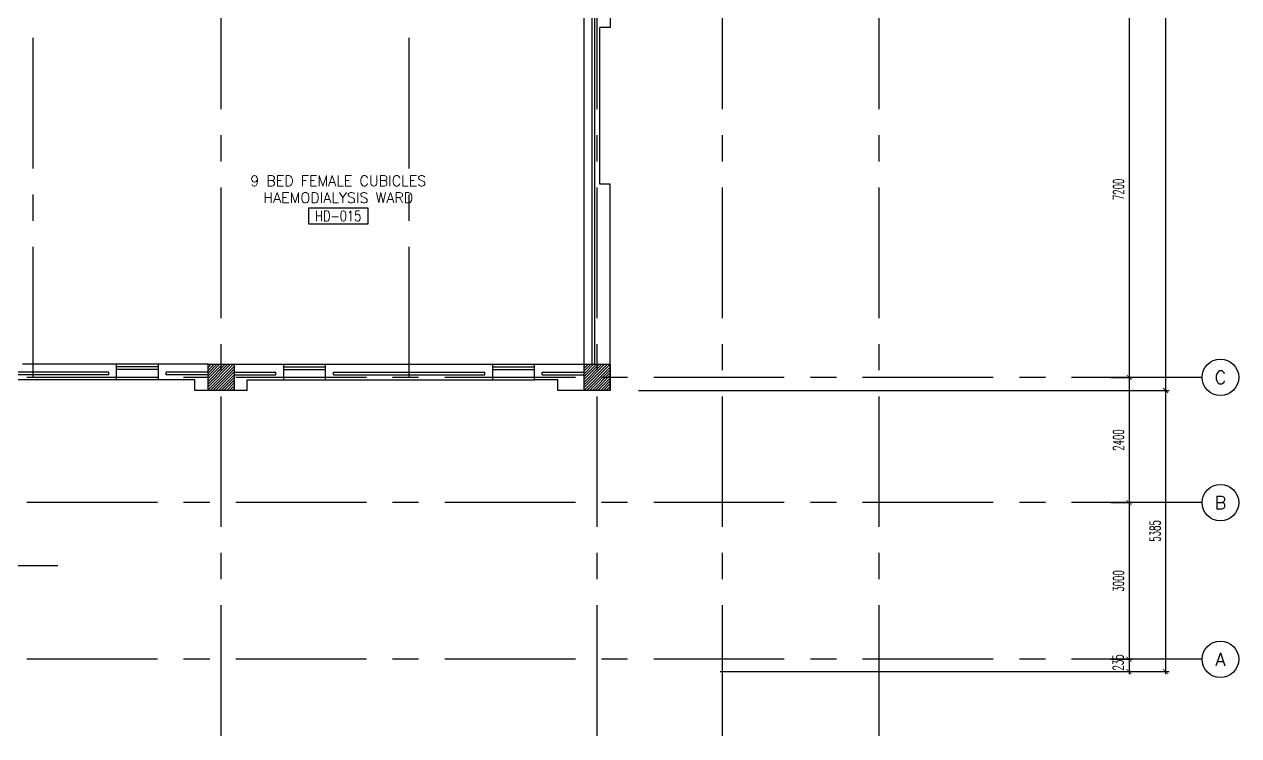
# Model space of a CAD drawing. Extents: x 417866.9 to 417960.2, y 43448 to 43538.2.
# Drawn here: x 417936.97 to 417960.22, y 43460.01 to 43473.64 of the extents above; entities that cross this region are included whole.
import ezdxf
from ezdxf.enums import TextEntityAlignment as Align

# ---------------------------------------------------------------- set-up
doc = ezdxf.new("R2010")
doc.units = 0
doc.header["$MEASUREMENT"] = 0
doc.header["$PDMODE"] = 3
doc.header["$PDSIZE"] = 0.1
doc.linetypes.add('CENTERX2', pattern=[4, 2.5, -0.5, 0.5, -0.5])
doc.layers.get('0').update_dxf_attribs({"linetype": 'CONTINUOUS'})
doc.layers.get('DEFPOINTS').update_dxf_attribs({"linetype": 'CONTINUOUS'})
for name, color, linetype in [('AX-CR', 2, 'CONTINUOUS'), ('AX-DIM', 4, 'CONTINUOUS'), ('AX-TXT', 6, 'CONTINUOUS'), ('AXES', 11, 'CENTERX2'), ('COL', 2, 'CONTINUOUS'), ('HAT', 8, 'CONTINUOUS'), ('INSUL', 7, 'CONTINUOUS'), ('RM-BOX', 2, 'CONTINUOUS'), ('RM-NAME', 2, 'CONTINUOUS'), ('RM-NO', 2, 'CONTINUOUS'), ('TXT', 2, 'CONTINUOUS'), ('WALL', 3, 'CONTINUOUS'), ('WIN', 5, 'CONTINUOUS')]:
    doc.layers.add(name, color=color, linetype=linetype)
doc.styles.add('ROMANS', font='ROMANS.shx', dxfattribs={"width": 0.6})
doc.dimstyles.new('STANDARD in', dxfattribs={"dimtxt": 0.2, "dimasz": 0.1, "dimexe": 0.07, "dimexo": 0.05, "dimgap": 0.1, "dimtad": 1, "dimdec": 0, "dimlfac": 1000, "dimzin": 0, "dimdsep": 46, "dimtxsty": 'ROMANS', "dimblk": 'ARCHTICK', "dimcen": 0.05, "dimdle": 0.05, "dimclrd": 4, "dimclre": 4, "dimclrt": 2, "dimadec": 0, "dimazin": 0, "dimtfac": 1, "dimtdec": 0, "dimtmove": 2, "dimatfit": 3, "dimfxl": 0, "dimtolj": 1, "dimtzin": 0, "dimarcsym": 0})

# ---------------------------------------------------------------- blocks, each defined once
blk = doc.blocks.new('_ARCHTICK')
at = {"color": 0, "linetype": 'ByBlock', "const_width": 0.15}
blk.add_lwpolyline([(-0.5, -0.5), (0.5, 0.5)], dxfattribs=at)
blk = doc.blocks.new('*D566')
at = {"layer": 'AX-DIM', "color": 4, "lineweight": -2}
for p, q in [((417958.819, 43525.994), (417958.819, 43466.574)), ((417948.236, 43525.944), (417958.889, 43525.944)), ((417948.726, 43466.624), (417958.889, 43466.624))]:
    blk.add_line(p, q, dxfattribs=at)
at = {"layer": 'DEFPOINTS', "color": 0}
for p in [(417948.186, 43525.944), (417948.676, 43466.624), (417958.819, 43466.624)]:
    blk.add_point(p, dxfattribs=at)
at = {"layer": 'AX-DIM', "color": 4, "lineweight": -2, "xscale": 0.1, "yscale": 0.1, "zscale": 0.1}
for p, rotation in [((417958.819, 43525.944), 90), ((417958.819, 43466.624), 270)]:
    blk.add_blockref('_ARCHTICK', p, dxfattribs=dict(at, rotation=rotation))
at = {"layer": 'AX-DIM', "color": 2, "insert": (417958.619, 43496.284), "char_height": 0.2, "attachment_point": 5, "rotation": 90, "style": 'ROMANS'}
blk.add_mtext('\\A1;59320', dxfattribs=at)
blk = doc.blocks.new('*D568')
at = {"layer": 'AX-DIM', "color": 4, "lineweight": -2}
for p, q in [((417958.819, 43466.674), (417958.819, 43461.189)), ((417958.169, 43466.624), (417958.889, 43466.624)), ((417950.294, 43461.239), (417958.889, 43461.239))]:
    blk.add_line(p, q, dxfattribs=at)
at = {"layer": 'DEFPOINTS', "color": 0}
for p in [(417958.119, 43466.624), (417950.244, 43461.239), (417958.819, 43461.239)]:
    blk.add_point(p, dxfattribs=at)
at = {"layer": 'AX-DIM', "color": 4, "lineweight": -2, "xscale": 0.1, "yscale": 0.1, "zscale": 0.1}
for p, rotation in [((417958.819, 43466.624), 90), ((417958.819, 43461.239), 270)]:
    blk.add_blockref('_ARCHTICK', p, dxfattribs=dict(at, rotation=rotation))
at = {"layer": 'AX-DIM', "color": 2, "insert": (417958.619, 43463.932), "char_height": 0.2, "attachment_point": 5, "rotation": 90, "style": 'ROMANS'}
blk.add_mtext('\\A1;5385', dxfattribs=at)
blk = doc.blocks.new('*D569')
at = {"layer": 'AX-DIM', "color": 4, "lineweight": -2}
for p, q in [((417958.119, 43474.124), (417958.119, 43466.824)), ((417957.769, 43474.074), (417958.189, 43474.074)), ((417957.769, 43466.874), (417958.189, 43466.874))]:
    blk.add_line(p, q, dxfattribs=at)
at = {"layer": 'DEFPOINTS', "color": 0}
for p in [(417957.719, 43474.074), (417957.719, 43466.874), (417958.119, 43466.874)]:
    blk.add_point(p, dxfattribs=at)
at = {"layer": 'AX-DIM', "color": 4, "lineweight": -2, "xscale": 0.1, "yscale": 0.1, "zscale": 0.1}
for p, rotation in [((417958.119, 43474.074), 90), ((417958.119, 43466.874), 270)]:
    blk.add_blockref('_ARCHTICK', p, dxfattribs=dict(at, rotation=rotation))
at = {"layer": 'AX-DIM', "color": 2, "insert": (417957.919, 43470.474), "char_height": 0.2, "attachment_point": 5, "rotation": 90, "style": 'ROMANS'}
blk.add_mtext('\\A1;7200', dxfattribs=at)
blk = doc.blocks.new('COL50')
at = {"layer": 'COL'}
blk.add_lwpolyline([(-250, 250), (-250, -250), (250, -250), (250, 250)], close=True, dxfattribs=at)
blk = doc.blocks.new('*X488')
at = {"color": 0}
for p, q in [((245929, 10674), (246415, 11161)), ((245929, 10727), (246362, 11161)), ((245929, 10780), (246309, 11161)), ((245929, 10833), (246256, 11161)), ((245929, 10886), (246203, 11161)), ((245929, 10939), (246150, 11161)), ((245929, 10992), (246097, 11161)), ((245929, 11045), (246044, 11161)), ((245929, 11098), (245991, 11161)), ((245929, 11151), (245938, 11161)), ((245968, 10661), (246429, 11121)), ((246021, 10661), (246429, 11068)), ((246075, 10661), (246429, 11015)), ((246128, 10661), (246429, 10962)), ((246181, 10661), (246429, 10909)), ((246234, 10661), (246429, 10856)), ((246287, 10661), (246429, 10803)), ((246340, 10661), (246429, 10750)), ((246393, 10661), (246429, 10697))]:
    blk.add_line(p, q, dxfattribs=at)
blk = doc.blocks.new('*X487')
at = {"color": 0}
for p, q in [((253128, 10661), (253628, 11161)), ((253129, 10715), (253575, 11161)), ((253129, 10768), (253522, 11161)), ((253129, 10821), (253469, 11161)), ((253129, 10874), (253416, 11161)), ((253129, 10927), (253363, 11161)), ((253129, 10980), (253310, 11161)), ((253129, 11033), (253257, 11161)), ((253129, 11086), (253204, 11161)), ((253129, 11139), (253151, 11161)), ((253181, 10661), (253629, 11109)), ((253234, 10661), (253629, 11056)), ((253287, 10661), (253629, 11003)), ((253340, 10661), (253629, 10950)), ((253393, 10661), (253629, 10896)), ((253446, 10661), (253629, 10843)), ((253499, 10661), (253629, 10790)), ((253552, 10661), (253629, 10737)), ((253605, 10661), (253629, 10684))]:
    blk.add_line(p, q, dxfattribs=at)
blk = doc.blocks.new('AXR')
at = {"layer": 'AX-CR'}
blk.add_circle((350, 0), 350, dxfattribs=at)
at = {"layer": 'AX-TXT', "style": 'ROMANS'}
blk.add_attdef('AX', text='', height=250, dxfattribs=at).set_placement((350, 0), align=Align.MIDDLE)
blk = doc.blocks.new('*D570')
at = {"layer": 'AX-DIM', "color": 4, "lineweight": -2}
for p, q in [((417958.119, 43466.924), (417958.119, 43464.424)), ((417957.769, 43466.874), (417958.189, 43466.874)), ((417957.769, 43464.474), (417958.189, 43464.474))]:
    blk.add_line(p, q, dxfattribs=at)
at = {"layer": 'DEFPOINTS', "color": 0}
for p in [(417957.719, 43466.874), (417957.719, 43464.474), (417958.119, 43464.474)]:
    blk.add_point(p, dxfattribs=at)
at = {"layer": 'AX-DIM', "color": 4, "lineweight": -2, "xscale": 0.1, "yscale": 0.1, "zscale": 0.1}
for p, rotation in [((417958.119, 43466.874), 90), ((417958.119, 43464.474), 270)]:
    blk.add_blockref('_ARCHTICK', p, dxfattribs=dict(at, rotation=rotation))
at = {"layer": 'AX-DIM', "color": 2, "insert": (417957.919, 43465.674), "char_height": 0.2, "attachment_point": 5, "rotation": 90, "style": 'ROMANS'}
blk.add_mtext('\\A1;2400', dxfattribs=at)
blk = doc.blocks.new('*D571')
at = {"layer": 'AX-DIM', "color": 4, "lineweight": -2}
for p, q in [((417957.769, 43464.474), (417958.189, 43464.474)), ((417958.119, 43464.524), (417958.119, 43461.424)), ((417957.769, 43461.474), (417958.189, 43461.474))]:
    blk.add_line(p, q, dxfattribs=at)
at = {"layer": 'DEFPOINTS', "color": 0}
for p in [(417957.719, 43464.474), (417957.719, 43461.474), (417958.119, 43461.474)]:
    blk.add_point(p, dxfattribs=at)
at = {"layer": 'AX-DIM', "color": 4, "lineweight": -2, "xscale": 0.1, "yscale": 0.1, "zscale": 0.1}
for p, rotation in [((417958.119, 43464.474), 90), ((417958.119, 43461.474), 270)]:
    blk.add_blockref('_ARCHTICK', p, dxfattribs=dict(at, rotation=rotation))
at = {"layer": 'AX-DIM', "color": 2, "insert": (417957.919, 43462.974), "char_height": 0.2, "attachment_point": 5, "rotation": 90, "style": 'ROMANS'}
blk.add_mtext('\\A1;3000', dxfattribs=at)
blk = doc.blocks.new('*D572')
at = {"layer": 'AX-DIM', "color": 4, "lineweight": -2}
for p, q in [((417957.769, 43461.474), (417958.189, 43461.474)), ((417958.119, 43461.524), (417958.119, 43461.189)), ((417957.769, 43461.239), (417958.189, 43461.239))]:
    blk.add_line(p, q, dxfattribs=at)
at = {"layer": 'DEFPOINTS', "color": 0}
for p in [(417957.719, 43461.474), (417957.719, 43461.239), (417958.119, 43461.239)]:
    blk.add_point(p, dxfattribs=at)
at = {"layer": 'AX-DIM', "color": 4, "lineweight": -2, "xscale": 0.1, "yscale": 0.1, "zscale": 0.1}
for p, rotation in [((417958.119, 43461.474), 90), ((417958.119, 43461.239), 270)]:
    blk.add_blockref('_ARCHTICK', p, dxfattribs=dict(at, rotation=rotation))
at = {"layer": 'AX-DIM', "color": 2, "insert": (417957.912, 43461.413), "char_height": 0.2, "attachment_point": 5, "rotation": 90, "style": 'ROMANS'}
blk.add_mtext('\\A1;235', dxfattribs=at)
blk = doc.blocks.new('RM1')
at = {"layer": 'RM-BOX'}
blk.add_lwpolyline([(570, -200), (-570, -200), (-570, -500), (570, -500)], close=True, dxfattribs=at)
at = {"layer": 'RM-NAME', "style": 'ROMANS'}
for tag, p in [('ROOMNAME1', (0, 324)), ('ROOMNAME2', (0, 0))]:
    blk.add_attdef(tag, text='', height=200, dxfattribs=at).set_placement(p, align=Align.MIDDLE)
at = {"layer": 'RM-NO', "style": 'ROMANS', "width": 0.8}
blk.add_attdef('ROOMNO', text='', height=200, dxfattribs=at).set_placement((0, -350), align=Align.MIDDLE)

msp = doc.modelspace()

# ---------------------------------------------------------------- linework, layer by layer
at = {"layer": 'AXES'}
for p, q in [((417940.7366, 43460.01), (417940.7366, 43537.5491)), ((417947.9366, 43460.01), (417947.9366, 43537.5491)), ((417950.3366, 43460.01), (417950.3366, 43537.5491)), ((417953.3366, 43460.01), (417953.3366, 43537.5491)), ((417937.1366, 43466.8743), (417937.1366, 43525.6943)), ((417944.3366, 43466.8743), (417944.3366, 43525.6943)), ((417959.5194, 43466.8743), (417890.8966, 43466.8743)), ((417959.5194, 43464.4743), (417881.2966, 43464.4743)), ((417959.5194, 43464.4743), (417889.6966, 43464.4743)), ((417959.5194, 43461.4743), (417887.8966, 43461.4743)), ((417959.5194, 43461.4743), (417887.8966, 43461.4743))]:
    msp.add_line(p, q, dxfattribs=at)
at = {"layer": 'INSUL'}
for p, q in [((417947.8366, 43473.8243), (417947.8366, 43467.1243)), ((417947.8866, 43473.8243), (417947.8866, 43467.1243)), ((417938.5866, 43466.9743), (417935.6866, 43466.9743)), ((417938.5866, 43466.9243), (417935.6866, 43466.9243)), ((417938.5866, 43466.9243), (417938.5866, 43466.9743)), ((417940.4866, 43466.9743), (417939.6866, 43466.9743)), ((417939.6866, 43466.9243), (417939.6866, 43466.9743)), ((417940.4866, 43466.9243), (417939.6866, 43466.9243)), ((417940.9866, 43466.9743), (417941.7866, 43466.9743)), ((417940.9866, 43466.9243), (417941.7866, 43466.9243)), ((417941.7866, 43466.9243), (417941.7866, 43466.9743)), ((417942.8866, 43466.9243), (417942.8866, 43466.9743)), ((417942.8866, 43466.9743), (417945.7866, 43466.9743)), ((417942.8866, 43466.9243), (417945.7866, 43466.9243)), ((417945.7866, 43466.9243), (417945.7866, 43466.9743)), ((417946.8866, 43466.9243), (417946.8866, 43466.9743)), ((417946.8866, 43466.9743), (417947.6866, 43466.9743)), ((417946.8866, 43466.9243), (417947.6866, 43466.9243))]:
    msp.add_line(p, q, dxfattribs=at)
at = {"layer": 'TXT', "color": 6}
msp.add_line((417924.4531, 43463.2707), (417937.6108, 43463.2707), dxfattribs=at)
at = {"layer": 'WALL'}
for p, q in [((417948.1866, 43474.5743), (417948.1866, 43473.5743)), ((417947.6866, 43467.1243), (417947.6866, 43473.8243)), ((417947.9866, 43470.5743), (417947.9866, 43473.5743)), ((417948.1866, 43473.5743), (417947.9866, 43473.5743)), ((417948.1866, 43470.5743), (417947.9866, 43470.5743)), ((417948.1866, 43466.6243), (417948.1866, 43470.5743)), ((417938.7366, 43467.1243), (417936.9366, 43467.1243)), ((417938.7366, 43466.8243), (417938.7366, 43467.1243)), ((417940.4866, 43467.1243), (417939.5366, 43467.1243)), ((417939.5366, 43466.8243), (417939.5366, 43467.1243)), ((417940.9866, 43467.1243), (417941.9366, 43467.1243)), ((417941.9366, 43466.8243), (417941.9366, 43467.1243)), ((417942.7366, 43466.8243), (417942.7366, 43467.1243)), ((417942.7366, 43467.1243), (417945.9366, 43467.1243)), ((417945.9366, 43466.8243), (417945.9366, 43467.1243)), ((417946.7366, 43466.8243), (417946.7366, 43467.1243)), ((417946.7366, 43467.1243), (417947.6866, 43467.1243)), ((417938.7366, 43466.8243), (417935.5366, 43466.8243)), ((417940.2366, 43466.8243), (417939.5366, 43466.8243)), ((417940.2366, 43466.6243), (417940.2366, 43466.8243)), ((417941.2372, 43466.8243), (417941.9366, 43466.8243)), ((417941.2372, 43466.6243), (417941.2372, 43466.8243)), ((417942.7366, 43466.8243), (417945.9366, 43466.8243)), ((417947.1866, 43466.8243), (417946.7366, 43466.8243)), ((417947.1866, 43466.6243), (417947.1866, 43466.8243)), ((417941.2372, 43466.6243), (417940.2366, 43466.6243)), ((417948.1866, 43466.6243), (417947.1866, 43466.6243))]:
    msp.add_line(p, q, dxfattribs=at)
at = {"layer": 'WIN'}
for p, q in [((417939.5366, 43467.1243), (417938.7366, 43467.1243)), ((417941.9366, 43467.1243), (417942.7366, 43467.1243)), ((417945.9366, 43467.1243), (417946.7366, 43467.1243)), ((417939.5366, 43467.0743), (417938.7366, 43467.0743)), ((417939.5366, 43467.0243), (417938.7366, 43467.0243)), ((417941.9366, 43467.0743), (417942.7366, 43467.0743)), ((417941.9366, 43467.0243), (417942.7366, 43467.0243)), ((417945.9366, 43467.0743), (417946.7366, 43467.0743)), ((417945.9366, 43467.0243), (417946.7366, 43467.0243)), ((417939.5366, 43466.8243), (417938.7366, 43466.8243)), ((417941.9366, 43466.8243), (417942.7366, 43466.8243)), ((417945.9366, 43466.8243), (417946.7366, 43466.8243))]:
    msp.add_line(p, q, dxfattribs=at)

# ---------------------------------------------------------------- block references
at = {"layer": 'AXES', "xscale": 0.001000000047497451, "yscale": 0.0009999999892897904, "zscale": 0.001}
for p, values in [((417959.5194, 43466.8743), {'AX': 'C'}), ((417959.5194, 43464.4743), {'AX': 'B'}), ((417959.5194, 43461.4743), {'AX': 'A'})]:
    msp.add_blockref('AXR', p, dxfattribs=at).add_auto_attribs(values)
at = {"layer": 'COL', "xscale": -0.001000000047497451, "yscale": 0.0009999999892897904, "zscale": 0.001}
for p in [(417940.7366, 43466.8743), (417947.9366, 43466.8743)]:
    msp.add_blockref('COL50', p, dxfattribs=at)
at = {"layer": 'HAT', "xscale": 0.001000000047497451, "yscale": 0.0009999999892897904, "zscale": 0.001}
msp.add_blockref('RM1', (417942.9796, 43470.3146), dxfattribs=at).add_auto_attribs({'ROOMNO': 'HD-015', 'ROOMNAME2': 'HAEMODIALYSIS WARD', 'ROOMNAME1': '9 BED FEMALE CUBICLES'})
for name in ['*X488', '*X487']:
    msp.add_blockref(name, (417694.5581, 43455.9633), dxfattribs=at)

# ---------------------------------------------------------------- dimensions: what is measured, and where the dimension line sits
at = {"layer": 'AX-DIM'}
for base, p1, p2, picture, middle in [((417958.8192, 43466.6243), (417948.1865, 43525.9443), (417948.676, 43466.6243), '*D566', (417958.6192, 43496.2843)), ((417958.1194, 43466.8743), (417957.7194, 43474.0743), (417957.7194, 43466.8743), '*D569', (417957.9194, 43470.4743)), ((417958.1194, 43464.4743), (417957.7194, 43466.8743), (417957.7194, 43464.4743), '*D570', (417957.9194, 43465.6743)), ((417958.8194, 43461.2393), (417958.1194, 43466.6243), (417950.2442, 43461.2393), '*D568', (417958.6194, 43463.9318)), ((417958.1194, 43461.4743), (417957.7194, 43464.4743), (417957.7194, 43461.4743), '*D571', (417957.9194, 43462.9743))]:
    dim = msp.add_linear_dim(base=base, p1=p1, p2=p2, angle=270, dimstyle='STANDARD in', dxfattribs=at)
    dim.commit()
    dim.dimension.update_dxf_attribs({"geometry": picture, "text_midpoint": middle})
dim = msp.add_linear_dim(base=(417958.1194, 43461.2393), p1=(417957.7194, 43461.4743), p2=(417957.7194, 43461.2393), angle=270, dimstyle='STANDARD in', dxfattribs=at)
dim.commit()
dim.dimension.update_dxf_attribs({"geometry": '*D572', "text_midpoint": (417957.9115, 43461.4132), "dimtype": 160})

doc.saveas('drawing.dxf')
